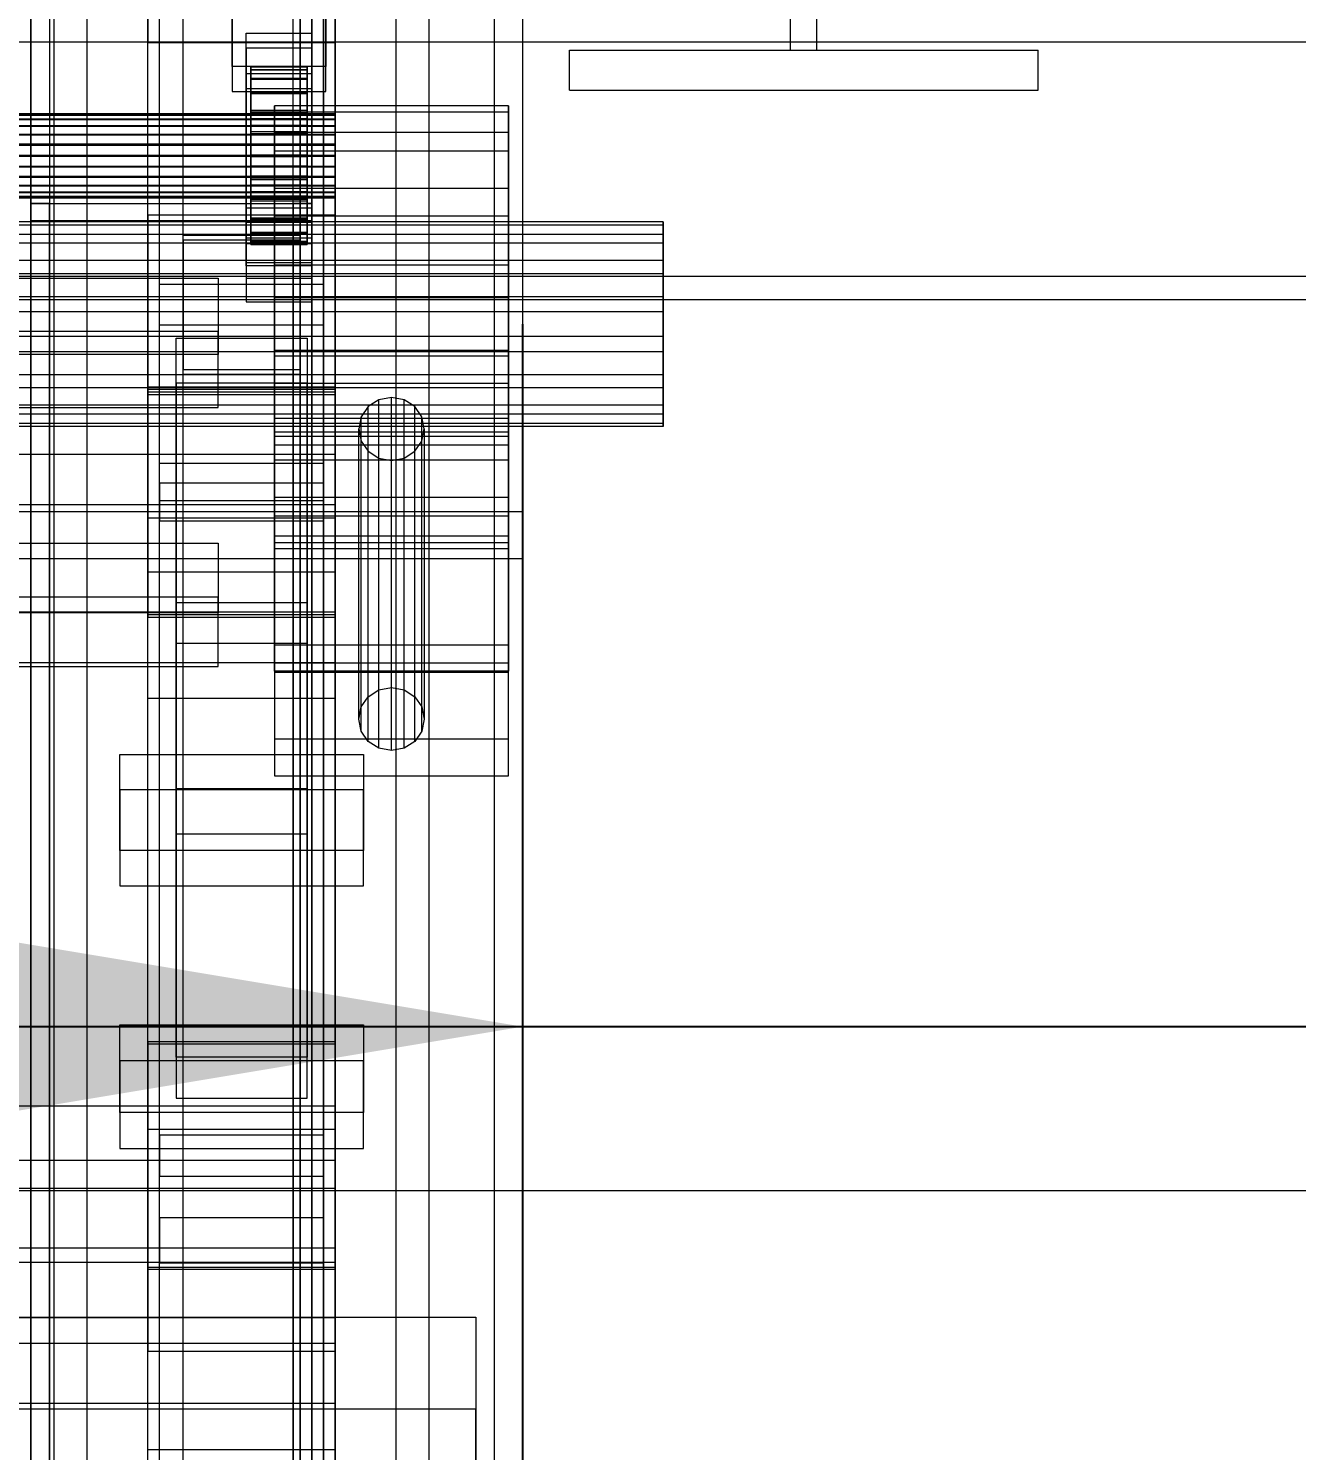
# Model space of a CAD drawing. Header units: millimetres. Extents: x -2500 to 58855, y -53268 to 6837.
# Drawn here: x 384.5 to 655.2, y -35390.5 to -35086.8 of the extents above; entities that cross this region are included whole.
import ezdxf

# ---------------------------------------------------------------- set-up
doc = ezdxf.new("R2010")
doc.units = ezdxf.units.MM
for name, color, linetype, lineweight in [('COTAS_O', 1, 'Continuous', 0), ('COTAS_R', 1, 'Continuous', 0), ('frontal_briquetadora', 7, 'Continuous', 0), ('frontal_C01', 7, 'Continuous', 0), ('frontal_C02', 7, 'Continuous', 0), ('frontal_C03', 7, 'Continuous', 0), ('frontal_mezcladora', 7, 'Continuous', 0), ('frontal_secador', 7, 'Continuous', 0)]:
    doc.layers.add(name, color=color, linetype=linetype, lineweight=lineweight)
doc.dimstyles.new('R19_100', dxfattribs={"dimtxt": 250, "dimasz": 150, "dimexe": 150, "dimexo": 80, "dimgap": 100, "dimtad": 1, "dimtih": 1, "dimtoh": 1, "dimdsep": 46, "dimcen": 0.09, "dimadec": 0, "dimazin": 0, "dimtfac": 1, "dimtdec": 4, "dimtofl": 0, "dimtmove": 0, "dimatfit": 3, "dimfxl": 1, "dimtolj": 1, "dimtzin": 0, "dimarcsym": 0})

# ---------------------------------------------------------------- blocks, each defined once
blk = doc.blocks.new('*D37')
at = {"layer": 'COTAS_R', "color": 0, "lineweight": -2, "transparency": 16777216}
for p, q in [((-1750, -35420), (-1750, -34450)), ((2600, -35420), (2600, -34450)), ((-1600, -34600), (2450, -34600))]:
    blk.add_line(p, q, dxfattribs=at)
at = {"layer": 'COTAS_R', "color": 0, "transparency": 16777216}
for points in [[(-1600, -34575), (-1600, -34625), (-1750, -34600)], [(2450, -34575), (2450, -34625), (2600, -34600)]]:
    blk.add_solid(points, dxfattribs=at)
at = {"layer": 'Defpoints', "color": 0, "transparency": 16777216}
for p in [(2600, -34600), (-1750, -35500), (2600, -35500)]:
    blk.add_point(p, dxfattribs=at)
blk = doc.blocks.new('*D45')
at = {"layer": 'COTAS_O', "color": 0, "lineweight": -2, "transparency": 16777216}
for p, q in [((-1480, -35920), (-1480, -35150)), ((490, -35920), (490, -35150)), ((-1330, -35300), (340, -35300))]:
    blk.add_line(p, q, dxfattribs=at)
at = {"layer": 'COTAS_O', "color": 0, "transparency": 16777216}
for points in [[(-1330, -35275), (-1330, -35325), (-1480, -35300)], [(340, -35275), (340, -35325), (490, -35300)]]:
    blk.add_solid(points, dxfattribs=at)
at = {"layer": 'Defpoints', "color": 0, "transparency": 16777216}
for p in [(490, -35300), (-1480, -36000), (490, -36000)]:
    blk.add_point(p, dxfattribs=at)
blk = doc.blocks.new('*D47')
at = {"layer": 'COTAS_O', "color": 0, "lineweight": -2, "transparency": 16777216}
for p, q in [((-1400, -35920), (-1400, -35150)), ((1400, -35920), (1400, -35150)), ((-1250, -35300), (1250, -35300))]:
    blk.add_line(p, q, dxfattribs=at)
at = {"layer": 'COTAS_O', "color": 0, "transparency": 16777216}
for points in [[(-1250, -35275), (-1250, -35325), (-1400, -35300)], [(1250, -35275), (1250, -35325), (1400, -35300)]]:
    blk.add_solid(points, dxfattribs=at)
at = {"layer": 'Defpoints', "color": 0, "transparency": 16777216}
for p in [(1400, -35300), (-1400, -36000), (1400, -36000)]:
    blk.add_point(p, dxfattribs=at)

msp = doc.modelspace()

# ---------------------------------------------------------------- linework, layer by layer
at = {"layer": 'frontal_briquetadora'}
for p, q in [((484, -35988), (484, -34950)), ((490, -35988), (490, -34950)), ((490, -35190), (490, -35010)), ((385, -35872.053), (385, -35072.053)), ((445, -35072.053), (445, -35872.053)), ((385, -35075.779), (385, -35875.779)), ((385, -35124.221), (385, -35075.779)), ((389, -35075.779), (389, -35875.779)), ((389, -35075.779), (389, -35124.221)), ((441, -35875.779), (441, -35075.779)), ((441, -35124.221), (441, -35075.779)), ((445, -35875.779), (445, -35075.779)), ((445, -35075.779), (445, -35124.221)), ((385, -35924.221), (385, -35124.221)), ((385, -35124.221), (445, -35124.221)), ((385, -35127.947), (385, -35124.221)), ((389, -35124.221), (385, -35124.221)), ((389, -35924.221), (389, -35124.221)), ((445, -35124.221), (441, -35124.221)), ((441, -35124.221), (441, -35924.221)), ((445, -35124.221), (445, -35924.221)), ((445, -35124.221), (445, -35127.947)), ((445, -35127.947), (385, -35127.947)), ((385, -35127.947), (385, -35927.947)), ((445, -35927.947), (445, -35127.947)), ((-1330, -35190), (490, -35190)), ((490, -35200), (490, -35190)), ((-1330, -35200), (490, -35200))]:
    msp.add_line(p, q, dxfattribs=at)
at = {"layer": 'frontal_C01'}
for p, q in [((390, -35975), (390, -34088.498)), ((397, -35975), (397, -34088.498)), ((463, -35975), (463, -34088.498)), ((470, -35975), (470, -34088.498)), ((410, -35089.826), (410, -34705.616)), ((450, -35089.826), (450, -34705.616)), ((390, -35975), (390, -34888.934)), ((397, -35975), (397, -34888.934)), ((463, -35975), (463, -34888.934)), ((470, -35975), (470, -34888.934)), ((410, -35321.929), (410, -34937.719)), ((450, -34937.719), (450, -35321.929)), ((410, -35369.297), (410, -34985.087)), ((450, -35369.297), (450, -34985.087)), ((410, -35051.931), (410, -35089.826)), ((410, -35436.141), (410, -35051.931)), ((450, -35089.826), (450, -35051.931)), ((450, -35051.931), (450, -35436.141)), ((417.5, -35717.137), (417.5, -35058.194)), ((442.5, -35058.194), (442.5, -35717.137)), ((412.5, -35340.81), (412.5, -35066.076)), ((447.5, -35066.076), (447.5, -35340.81)), ((412.5, -35350.415), (412.5, -35075.681)), ((447.5, -35350.415), (447.5, -35075.681)), ((417.5, -35742.506), (417.5, -35083.563)), ((442.5, -35742.506), (442.5, -35083.563)), ((410, -35089.826), (450, -35089.826)), ((410, -35474.035), (410, -35089.826)), ((450, -35474.035), (450, -35089.826)), ((-425, -35140.179), (425, -35140.179)), ((425, -35140.179), (425, -35156.444)), ((425, -35140.179), (425, -35151.547)), ((425, -35151.547), (-425, -35151.547)), ((425, -35167.812), (425, -35151.547)), ((416, -35162.588), (416, -35152.982)), ((416, -35152.982), (444, -35152.982)), ((416, -35249.198), (416, -35152.982)), ((444, -35152.982), (444, -35162.588)), ((444, -35152.982), (444, -35249.198)), ((425, -35156.444), (-425, -35156.444)), ((425, -35167.812), (425, -35156.444)), ((444, -35162.588), (416, -35162.588)), ((416, -35162.588), (416, -35258.804)), ((444, -35258.804), (444, -35162.588)), ((-425, -35167.812), (425, -35167.812)), ((404, -35262.352), (404, -35241.861)), ((404, -35241.861), (456, -35241.861)), ((404, -35249.439), (404, -35241.861)), ((456, -35241.861), (456, -35262.352)), ((456, -35241.861), (456, -35249.439)), ((456, -35249.439), (404, -35249.439)), ((404, -35249.439), (404, -35269.931)), ((444, -35249.198), (416, -35249.198)), ((416, -35249.198), (416, -35258.804)), ((444, -35258.804), (444, -35249.198)), ((456, -35269.931), (456, -35249.439)), ((416, -35258.804), (444, -35258.804)), ((456, -35262.352), (404, -35262.352)), ((404, -35262.352), (404, -35269.931)), ((456, -35269.931), (456, -35262.352)), ((404, -35269.931), (456, -35269.931)), ((450, -35321.929), (410, -35321.929)), ((410, -35321.929), (410, -35369.297)), ((410, -35706.138), (410, -35321.929)), ((450, -35369.297), (450, -35321.929)), ((450, -35321.929), (450, -35706.138)), ((-450, -35334.472), (450, -35334.472)), ((450, -35334.472), (450, -35347.279)), ((450, -35334.472), (450, -35367.63)), ((447.5, -35340.81), (412.5, -35340.81)), ((412.5, -35340.81), (412.5, -35350.415)), ((447.5, -35350.415), (447.5, -35340.81)), ((450, -35347.279), (-450, -35347.279)), ((450, -35380.437), (450, -35347.279)), ((412.5, -35350.415), (447.5, -35350.415)), ((450, -35367.63), (-450, -35367.63)), ((450, -35380.437), (450, -35367.63)), ((410, -35369.297), (450, -35369.297)), ((410, -35753.506), (410, -35369.297)), ((450, -35753.506), (450, -35369.297)), ((-450, -35380.437), (450, -35380.437))]:
    msp.add_line(p, q, dxfattribs=at)
at = {"layer": 'frontal_C02'}
for p, q in [((390, -35975), (390, -33576.746)), ((397, -35975), (397, -33576.746)), ((463, -35975), (463, -33576.746)), ((470, -35975), (470, -33576.746)), ((390, -35975), (390, -34072.136)), ((397, -35975), (397, -34072.136)), ((463, -35975), (463, -34072.136)), ((470, -35975), (470, -34072.136)), ((410, -35126.72), (410, -34776.002)), ((450, -34776.002), (450, -35126.72)), ((410, -35164.974), (410, -34814.255)), ((450, -35164.974), (450, -34814.255)), ((390, -35975), (390, -34861.253)), ((397, -35975), (397, -34861.253)), ((463, -35975), (463, -34861.253)), ((470, -35975), (470, -34861.253)), ((410, -35303.643), (410, -34952.924)), ((450, -34952.924), (450, -35303.643)), ((417.5, -35130.993), (417.5, -34961.978)), ((442.5, -34961.978), (442.5, -35130.993)), ((417.5, -35160.701), (417.5, -34991.687)), ((442.5, -35160.701), (442.5, -34991.687)), ((410, -35351.46), (410, -35000.741)), ((450, -35351.46), (450, -35000.741)), ((450, -35126.72), (410, -35126.72)), ((410, -35126.72), (410, -35164.974)), ((410, -35477.439), (410, -35126.72)), ((450, -35164.974), (450, -35126.72)), ((450, -35126.72), (450, -35477.439)), ((417.5, -35160.701), (417.5, -35130.993)), ((417.5, -35130.993), (442.5, -35130.993)), ((442.5, -35130.993), (442.5, -35160.701)), ((442.5, -35132.029), (417.5, -35132.029)), ((417.5, -35132.029), (417.5, -35159.666)), ((417.5, -35601.333), (417.5, -35132.029)), ((442.5, -35159.666), (442.5, -35132.029)), ((442.5, -35132.029), (442.5, -35601.333)), ((412.5, -35150.231), (412.5, -35141.463)), ((412.5, -35141.463), (447.5, -35141.463)), ((412.5, -35323.167), (412.5, -35141.463)), ((447.5, -35141.463), (447.5, -35150.231)), ((447.5, -35141.463), (447.5, -35323.167)), ((447.5, -35150.231), (412.5, -35150.231)), ((412.5, -35331.935), (412.5, -35150.231)), ((447.5, -35331.935), (447.5, -35150.231)), ((417.5, -35159.666), (442.5, -35159.666)), ((417.5, -35628.97), (417.5, -35159.666)), ((442.5, -35160.701), (417.5, -35160.701)), ((442.5, -35628.97), (442.5, -35159.666)), ((410, -35164.974), (450, -35164.974)), ((410, -35515.692), (410, -35164.974)), ((450, -35515.692), (450, -35164.974)), ((-425, -35196.786), (425, -35196.786)), ((425, -35196.786), (425, -35211.633)), ((425, -35196.786), (425, -35208.262)), ((425, -35208.262), (-425, -35208.262)), ((416, -35218.157), (416, -35209.389)), ((416, -35209.389), (444, -35209.389)), ((416, -35306.517), (416, -35209.389)), ((425, -35223.11), (425, -35208.262)), ((444, -35209.389), (444, -35218.157)), ((444, -35209.389), (444, -35306.517)), ((425, -35211.633), (-425, -35211.633)), ((425, -35223.11), (425, -35211.633)), ((444, -35218.157), (416, -35218.157)), ((416, -35218.157), (416, -35315.285)), ((444, -35315.285), (444, -35218.157)), ((-425, -35223.11), (425, -35223.11)), ((404, -35318.341), (404, -35299.636)), ((404, -35299.636), (456, -35299.636)), ((404, -35307.287), (404, -35299.636)), ((456, -35299.636), (456, -35318.341)), ((456, -35299.636), (456, -35307.287)), ((450, -35303.277), (410, -35303.277)), ((410, -35303.277), (410, -35351.825)), ((410, -35590.878), (410, -35303.277)), ((410, -35351.46), (410, -35303.643)), ((410, -35303.643), (450, -35303.643)), ((450, -35351.825), (450, -35303.277)), ((450, -35303.277), (450, -35590.878)), ((450, -35303.643), (450, -35351.46)), ((444, -35306.517), (416, -35306.517)), ((416, -35306.517), (416, -35315.285)), ((444, -35315.285), (444, -35306.517)), ((456, -35307.287), (404, -35307.287)), ((404, -35307.287), (404, -35325.992)), ((456, -35325.992), (456, -35307.287)), ((416, -35315.285), (444, -35315.285)), ((-450, -35316.924), (450, -35316.924)), ((456, -35318.341), (404, -35318.341)), ((404, -35318.341), (404, -35325.992)), ((450, -35316.924), (450, -35328.615)), ((450, -35316.924), (450, -35350.396)), ((456, -35325.992), (456, -35318.341)), ((447.5, -35323.167), (412.5, -35323.167)), ((412.5, -35323.167), (412.5, -35331.935)), ((447.5, -35331.935), (447.5, -35323.167)), ((404, -35325.992), (456, -35325.992)), ((450, -35328.615), (-450, -35328.615)), ((450, -35362.087), (450, -35328.615)), ((412.5, -35331.935), (447.5, -35331.935)), ((450, -35350.396), (-450, -35350.396)), ((450, -35351.46), (410, -35351.46)), ((410, -35351.825), (450, -35351.825)), ((410, -35639.425), (410, -35351.825)), ((450, -35362.087), (450, -35350.396)), ((450, -35639.425), (450, -35351.825)), ((-450, -35362.087), (450, -35362.087))]:
    msp.add_line(p, q, dxfattribs=at)
at = {"layer": 'frontal_C03'}
for p, q in [((390, -35975), (390, -33153.291)), ((397, -35975), (397, -33153.291)), ((463, -35975), (463, -33153.291)), ((470, -35975), (470, -33153.291)), ((390, -35975), (390, -33352.58)), ((397, -35975), (397, -33352.58)), ((463, -35975), (463, -33352.58)), ((470, -35975), (470, -33352.58)), ((390, -35975), (390, -34079.714)), ((397, -35975), (397, -34079.714)), ((463, -35975), (463, -34079.714)), ((470, -35975), (470, -34079.714)), ((390, -35975), (390, -34806.848)), ((397, -35975), (397, -34806.848)), ((463, -35975), (463, -34806.848)), ((470, -35975), (470, -34806.848)), ((410, -35163.898), (410, -34840.727)), ((410, -35164.446), (410, -34841.275)), ((450, -34840.727), (450, -35163.898)), ((450, -34841.275), (450, -35164.446)), ((417.5, -35401.467), (417.5, -34847.163)), ((442.5, -34847.163), (442.5, -35401.467)), ((412.5, -35183.935), (412.5, -34856.497)), ((447.5, -34856.497), (447.5, -35183.935)), ((412.5, -35192.014), (412.5, -34864.576)), ((447.5, -35192.014), (447.5, -34864.576)), ((417.5, -35428.213), (417.5, -34873.909)), ((442.5, -35428.213), (442.5, -34873.909)), ((410, -35202.968), (410, -34879.797)), ((450, -35202.968), (450, -34879.797)), ((410, -35212.051), (410, -34888.88)), ((450, -35212.051), (450, -34888.88)), ((428, -35094.932), (428, -35034.837)), ((448, -35034.837), (448, -35094.932)), ((428, -35040.223), (428, -35100.318)), ((448, -35100.318), (448, -35040.223)), ((431, -35091.08), (431, -35087.848)), ((431, -35087.848), (445, -35087.848)), ((431, -35128.296), (431, -35087.848)), ((445, -35087.848), (445, -35091.08)), ((445, -35087.848), (445, -35128.296)), ((445, -35091.08), (431, -35091.08)), ((431, -35091.08), (431, -35131.528)), ((445, -35131.528), (445, -35091.08)), ((448, -35094.932), (428, -35094.932)), ((428, -35094.932), (428, -35100.318)), ((431, -35099.698), (431, -35096.466)), ((431, -35096.466), (445, -35096.466)), ((431, -35136.914), (431, -35096.466)), ((432, -35104.997), (432, -35094.998)), ((432, -35094.998), (432, -35095.592)), ((432, -35094.998), (444, -35094.998)), ((432, -35095.699), (432, -35094.998)), ((432, -35105.279), (432, -35095.592)), ((432, -35095.592), (432, -35097.44)), ((432, -35095.592), (444, -35095.592)), ((432, -35105.329), (432, -35095.699)), ((432, -35095.699), (444, -35095.699)), ((432, -35097.647), (432, -35095.699)), ((432, -35106.154), (432, -35097.44)), ((432, -35097.44), (432, -35100.417)), ((432, -35097.44), (444, -35097.44)), ((432, -35106.252), (432, -35097.647)), ((432, -35097.647), (444, -35097.647)), ((432, -35100.709), (432, -35097.647)), ((444, -35095.592), (444, -35094.998)), ((444, -35094.998), (444, -35104.997)), ((444, -35094.998), (444, -35095.699)), ((444, -35097.44), (444, -35095.592)), ((444, -35095.592), (444, -35105.279)), ((444, -35095.699), (444, -35105.329)), ((444, -35095.699), (444, -35097.647)), ((444, -35100.417), (444, -35097.44)), ((444, -35097.44), (444, -35106.154)), ((444, -35097.647), (444, -35106.252)), ((444, -35097.647), (444, -35100.709)), ((445, -35096.466), (445, -35099.698)), ((445, -35096.466), (445, -35136.914)), ((448, -35100.318), (448, -35094.932)), ((428, -35100.318), (448, -35100.318)), ((445, -35099.698), (431, -35099.698)), ((431, -35099.698), (431, -35140.146)), ((432, -35107.564), (432, -35100.417)), ((432, -35100.417), (432, -35104.318)), ((432, -35100.417), (444, -35100.417)), ((444, -35104.318), (444, -35100.417)), ((444, -35100.417), (444, -35107.564)), ((445, -35140.146), (445, -35099.698)), ((432, -35107.702), (432, -35100.709)), ((432, -35100.709), (444, -35100.709)), ((432, -35104.676), (432, -35100.709)), ((437, -35109.044), (437, -35103.338)), ((437, -35103.338), (437, -35104.736)), ((487, -35103.338), (437, -35103.338)), ((444, -35100.709), (444, -35107.702)), ((444, -35100.709), (444, -35104.676)), ((487, -35104.736), (487, -35103.338)), ((487, -35103.338), (487, -35109.044)), ((-450, -35104.997), (450, -35104.997)), ((-450, -35105.279), (450, -35105.279)), ((-450, -35105.329), (450, -35105.329)), ((-450, -35106.154), (450, -35106.154)), ((-450, -35106.252), (450, -35106.252)), ((432, -35109.412), (432, -35104.318)), ((432, -35104.318), (432, -35108.88)), ((432, -35104.318), (444, -35104.318)), ((432, -35109.582), (432, -35104.676)), ((432, -35104.676), (444, -35104.676)), ((432, -35109.279), (432, -35104.676)), ((432, -35105.279), (432, -35104.997)), ((444, -35104.997), (432, -35104.997)), ((432, -35104.997), (432, -35105.329)), ((432, -35106.154), (432, -35105.279)), ((444, -35105.279), (432, -35105.279)), ((444, -35105.329), (432, -35105.329)), ((432, -35105.329), (432, -35106.252)), ((432, -35107.564), (432, -35106.154)), ((444, -35106.154), (432, -35106.154)), ((444, -35106.252), (432, -35106.252)), ((432, -35106.252), (432, -35107.702)), ((437, -35104.736), (437, -35113.026)), ((487, -35104.736), (437, -35104.736)), ((444, -35108.88), (444, -35104.318)), ((444, -35104.318), (444, -35109.412)), ((444, -35104.676), (444, -35109.582)), ((444, -35104.676), (444, -35109.279)), ((444, -35104.997), (444, -35105.279)), ((444, -35105.329), (444, -35104.997)), ((444, -35105.279), (444, -35106.154)), ((444, -35106.252), (444, -35105.329)), ((444, -35106.154), (444, -35107.564)), ((444, -35107.702), (444, -35106.252)), ((450, -35105.279), (450, -35104.997)), ((450, -35104.997), (450, -35105.329)), ((450, -35106.154), (450, -35105.279)), ((450, -35105.329), (450, -35106.252)), ((450, -35107.564), (450, -35106.154)), ((450, -35106.252), (450, -35107.702)), ((487, -35113.026), (487, -35104.736)), ((-450, -35107.564), (450, -35107.564)), ((-450, -35107.702), (450, -35107.702)), ((-450, -35109.412), (450, -35109.412)), ((-450, -35109.582), (450, -35109.582)), ((432, -35109.412), (432, -35107.564)), ((444, -35107.564), (432, -35107.564)), ((444, -35107.702), (432, -35107.702)), ((432, -35107.702), (432, -35109.582)), ((432, -35108.88), (432, -35111.573)), ((444, -35108.88), (432, -35108.88)), ((432, -35108.88), (432, -35113.79)), ((432, -35111.762), (432, -35109.279)), ((432, -35109.279), (444, -35109.279)), ((432, -35114.203), (432, -35109.279)), ((432, -35111.573), (432, -35109.412)), ((444, -35109.412), (432, -35109.412)), ((444, -35109.582), (432, -35109.582)), ((432, -35109.582), (432, -35111.762)), ((437, -35120.984), (437, -35109.044)), ((487, -35109.044), (437, -35109.044)), ((444, -35107.564), (444, -35109.412)), ((444, -35109.582), (444, -35107.702)), ((444, -35111.573), (444, -35108.88)), ((444, -35113.79), (444, -35108.88)), ((444, -35109.279), (444, -35111.762)), ((444, -35109.279), (444, -35114.203)), ((444, -35109.412), (444, -35111.573)), ((444, -35111.762), (444, -35109.582)), ((450, -35109.412), (450, -35107.564)), ((450, -35107.702), (450, -35109.582)), ((450, -35111.573), (450, -35109.412)), ((450, -35109.582), (450, -35111.762)), ((487, -35109.044), (487, -35120.984)), ((450, -35111.573), (-450, -35111.573)), ((-450, -35111.762), (450, -35111.762)), ((432, -35111.573), (444, -35111.573)), ((432, -35113.899), (432, -35111.573)), ((444, -35111.762), (432, -35111.762)), ((432, -35111.762), (432, -35114.095)), ((444, -35111.573), (444, -35113.899)), ((444, -35114.095), (444, -35111.762)), ((450, -35113.899), (450, -35111.573)), ((450, -35111.762), (450, -35114.095)), ((-450, -35113.899), (450, -35113.899)), ((-450, -35114.095), (450, -35114.095)), ((432, -35113.899), (432, -35113.79)), ((432, -35113.79), (432, -35118.715)), ((432, -35113.79), (444, -35113.79)), ((432, -35116.232), (432, -35113.899)), ((444, -35113.899), (432, -35113.899)), ((432, -35114.095), (432, -35114.203)), ((444, -35114.095), (432, -35114.095)), ((432, -35114.095), (432, -35116.421)), ((432, -35114.203), (444, -35114.203)), ((432, -35119.114), (432, -35114.203)), ((437, -35113.026), (437, -35126.944)), ((487, -35113.026), (437, -35113.026)), ((444, -35118.715), (444, -35113.79)), ((444, -35113.79), (444, -35113.899)), ((444, -35113.899), (444, -35116.232)), ((444, -35114.203), (444, -35114.095)), ((444, -35116.421), (444, -35114.095)), ((444, -35114.203), (444, -35119.114)), ((450, -35116.232), (450, -35113.899)), ((450, -35114.095), (450, -35116.421)), ((487, -35126.944), (487, -35113.026)), ((-450, -35116.232), (450, -35116.232)), ((-450, -35116.421), (450, -35116.421)), ((-450, -35118.412), (450, -35118.412)), ((-450, -35118.581), (450, -35118.581)), ((432, -35118.412), (432, -35116.232)), ((432, -35116.232), (432, -35118.715)), ((444, -35116.232), (432, -35116.232)), ((432, -35116.421), (432, -35119.114)), ((444, -35116.421), (432, -35116.421)), ((432, -35116.421), (432, -35118.581)), ((432, -35120.291), (432, -35118.412)), ((432, -35118.412), (432, -35123.317)), ((444, -35118.412), (432, -35118.412)), ((432, -35118.581), (432, -35123.675)), ((444, -35118.581), (432, -35118.581)), ((432, -35118.581), (432, -35120.43)), ((432, -35118.715), (432, -35123.317)), ((432, -35118.715), (444, -35118.715)), ((444, -35118.715), (444, -35116.232)), ((444, -35116.232), (444, -35118.412)), ((444, -35119.114), (444, -35116.421)), ((444, -35118.581), (444, -35116.421)), ((444, -35123.317), (444, -35118.412)), ((444, -35118.412), (444, -35120.291)), ((444, -35123.675), (444, -35118.581)), ((444, -35120.43), (444, -35118.581)), ((444, -35123.317), (444, -35118.715)), ((450, -35118.412), (450, -35116.232)), ((450, -35116.421), (450, -35118.581)), ((450, -35120.291), (450, -35118.412)), ((450, -35118.581), (450, -35120.43)), ((-450, -35120.291), (450, -35120.291)), ((-450, -35120.43), (450, -35120.43)), ((-450, -35121.742), (450, -35121.742)), ((-450, -35121.84), (450, -35121.84)), ((432, -35119.114), (444, -35119.114)), ((432, -35123.675), (432, -35119.114)), ((432, -35121.742), (432, -35120.291)), ((432, -35120.291), (432, -35127.285)), ((444, -35120.291), (432, -35120.291)), ((432, -35120.43), (432, -35127.577)), ((444, -35120.43), (432, -35120.43)), ((432, -35120.43), (432, -35121.84)), ((432, -35122.664), (432, -35121.742)), ((432, -35121.742), (432, -35130.347)), ((444, -35121.742), (432, -35121.742)), ((432, -35121.84), (432, -35130.554)), ((444, -35121.84), (432, -35121.84)), ((432, -35121.84), (432, -35122.715)), ((437, -35137.342), (437, -35120.984)), ((487, -35120.984), (437, -35120.984)), ((444, -35119.114), (444, -35123.675)), ((444, -35127.285), (444, -35120.291)), ((444, -35120.291), (444, -35121.742)), ((444, -35127.577), (444, -35120.43)), ((444, -35121.84), (444, -35120.43)), ((444, -35130.347), (444, -35121.742)), ((444, -35121.742), (444, -35122.664)), ((444, -35130.554), (444, -35121.84)), ((444, -35122.715), (444, -35121.84)), ((450, -35121.742), (450, -35120.291)), ((450, -35120.43), (450, -35121.84)), ((450, -35122.664), (450, -35121.742)), ((450, -35121.84), (450, -35122.715)), ((487, -35120.984), (487, -35137.342)), ((-450, -35122.664), (450, -35122.664)), ((-450, -35122.715), (450, -35122.715)), ((-450, -35122.996), (450, -35122.996)), ((432, -35122.996), (432, -35122.664)), ((432, -35122.664), (432, -35132.295)), ((444, -35122.664), (432, -35122.664)), ((432, -35122.715), (432, -35132.402)), ((444, -35122.715), (432, -35122.715)), ((432, -35122.715), (432, -35122.996)), ((432, -35122.996), (432, -35132.996)), ((444, -35122.996), (432, -35122.996)), ((432, -35123.317), (432, -35127.285)), ((432, -35123.317), (444, -35123.317)), ((432, -35123.675), (444, -35123.675)), ((432, -35127.577), (432, -35123.675)), ((444, -35132.295), (444, -35122.664)), ((444, -35122.664), (444, -35122.996)), ((444, -35132.402), (444, -35122.715)), ((444, -35122.996), (444, -35122.715)), ((444, -35132.996), (444, -35122.996)), ((444, -35127.285), (444, -35123.317)), ((444, -35123.675), (444, -35127.577)), ((450, -35122.996), (450, -35122.664)), ((450, -35122.715), (450, -35122.996)), ((431, -35137.526), (431, -35125.138)), ((431, -35125.138), (445, -35125.138)), ((431, -35132.842), (431, -35125.138)), ((432, -35127.285), (432, -35130.347)), ((432, -35127.285), (444, -35127.285)), ((432, -35127.577), (444, -35127.577)), ((432, -35130.554), (432, -35127.577)), ((437, -35126.944), (437, -35144.372)), ((487, -35126.944), (437, -35126.944)), ((444, -35130.347), (444, -35127.285)), ((444, -35127.577), (444, -35130.554)), ((445, -35125.138), (445, -35137.526)), ((445, -35125.138), (445, -35132.842)), ((487, -35144.372), (487, -35126.944)), ((520, -35128.158), (-520, -35128.158)), ((520, -35128.813), (-520, -35128.813)), ((520, -35130.829), (-520, -35130.829)), ((445, -35128.296), (431, -35128.296)), ((431, -35128.296), (431, -35131.528)), ((432, -35130.347), (432, -35132.295)), ((432, -35130.347), (444, -35130.347)), ((432, -35130.554), (444, -35130.554)), ((432, -35132.402), (432, -35130.554)), ((444, -35132.295), (444, -35130.347)), ((444, -35130.554), (444, -35132.402)), ((445, -35131.528), (445, -35128.296)), ((520, -35128.813), (520, -35128.158)), ((520, -35128.158), (520, -35130.829)), ((520, -35132.693), (520, -35128.813)), ((520, -35130.829), (520, -35136.418)), ((520, -35132.693), (-520, -35132.693)), ((431, -35131.528), (445, -35131.528)), ((445, -35132.842), (431, -35132.842)), ((431, -35132.842), (431, -35145.23)), ((432, -35132.295), (432, -35132.996)), ((432, -35132.295), (444, -35132.295)), ((432, -35132.402), (444, -35132.402)), ((432, -35132.996), (432, -35132.402)), ((432, -35132.996), (444, -35132.996)), ((444, -35132.996), (444, -35132.295)), ((444, -35132.402), (444, -35132.996)), ((445, -35145.23), (445, -35132.842)), ((520, -35139.208), (520, -35132.693)), ((520, -35136.418), (-520, -35136.418)), ((445, -35136.914), (431, -35136.914)), ((431, -35136.914), (431, -35140.146)), ((445, -35140.146), (445, -35136.914)), ((520, -35136.418), (520, -35144.075)), ((520, -35139.208), (-520, -35139.208)), ((445, -35137.526), (431, -35137.526)), ((431, -35137.526), (431, -35145.23)), ((431, -35140.146), (445, -35140.146)), ((437, -35155.628), (437, -35137.342)), ((437, -35137.342), (487, -35137.342)), ((445, -35145.23), (445, -35137.526)), ((487, -35137.342), (487, -35155.628)), ((520, -35147.366), (520, -35139.208)), ((-520, -35144.075), (520, -35144.075)), ((431, -35145.23), (445, -35145.23)), ((437, -35144.372), (437, -35162.658)), ((487, -35144.372), (437, -35144.372)), ((487, -35162.658), (487, -35144.372)), ((520, -35144.075), (520, -35152.634)), ((520, -35147.366), (-520, -35147.366)), ((520, -35155.925), (520, -35147.366)), ((520, -35152.634), (-520, -35152.634)), ((520, -35152.634), (520, -35160.792)), ((520, -35155.925), (-520, -35155.925)), ((437, -35173.056), (437, -35155.628)), ((487, -35155.628), (437, -35155.628)), ((437, -35224.103), (437, -35156.776)), ((437, -35156.776), (487, -35156.776)), ((437, -35171.222), (437, -35156.776)), ((487, -35155.628), (487, -35173.056)), ((487, -35156.776), (487, -35224.103)), ((487, -35156.776), (487, -35171.222)), ((520, -35163.582), (520, -35155.925)), ((520, -35160.792), (-520, -35160.792)), ((520, -35160.792), (520, -35167.307)), ((520, -35163.582), (-520, -35163.582)), ((450, -35163.422), (410, -35163.422)), ((410, -35163.422), (410, -35212.527)), ((410, -35390.288), (410, -35163.422)), ((410, -35212.051), (410, -35163.898)), ((410, -35163.898), (450, -35163.898)), ((410, -35202.968), (410, -35164.446)), ((410, -35164.446), (450, -35164.446)), ((410, -35191.377), (410, -35164.446)), ((437, -35162.658), (437, -35179.016)), ((487, -35162.658), (437, -35162.658)), ((450, -35212.527), (450, -35163.422)), ((450, -35163.422), (450, -35390.288)), ((450, -35163.898), (450, -35212.051)), ((450, -35164.446), (450, -35202.968)), ((450, -35164.446), (450, -35191.377)), ((487, -35179.016), (487, -35162.658)), ((520, -35169.171), (520, -35163.582)), ((520, -35167.307), (-520, -35167.307)), ((459.321, -35166.135), (457.05, -35167.597)), ((462, -35165.622), (459.321, -35166.135)), ((459.321, -35228.076), (459.321, -35166.135)), ((464.679, -35166.135), (462, -35165.622)), ((462, -35227.563), (462, -35165.622)), ((466.95, -35167.597), (464.679, -35166.135)), ((464.679, -35228.076), (464.679, -35166.135)), ((520, -35167.307), (520, -35171.187)), ((520, -35169.171), (-520, -35169.171)), ((437, -35218.538), (437, -35170.063)), ((437, -35170.063), (487, -35170.063)), ((437, -35175.841), (437, -35170.063)), ((455.533, -35169.784), (455, -35172.364)), ((457.05, -35167.597), (455.533, -35169.784)), ((455.533, -35231.725), (455.533, -35169.784)), ((457.05, -35229.538), (457.05, -35167.597)), ((468.467, -35169.784), (466.95, -35167.597)), ((466.95, -35229.538), (466.95, -35167.597)), ((469, -35172.364), (468.467, -35169.784)), ((468.467, -35231.725), (468.467, -35169.784)), ((487, -35170.063), (487, -35218.538)), ((487, -35170.063), (487, -35175.841)), ((520, -35171.842), (520, -35169.171)), ((520, -35171.187), (-520, -35171.187)), ((520, -35171.842), (-520, -35171.842)), ((487, -35171.222), (437, -35171.222)), ((437, -35171.222), (437, -35238.549)), ((437, -35186.974), (437, -35173.056)), ((487, -35173.056), (437, -35173.056)), ((455, -35172.364), (455.533, -35174.943)), ((455, -35234.305), (455, -35172.364)), ((468.467, -35174.943), (469, -35172.364)), ((469, -35172.364), (469, -35234.305)), ((487, -35238.549), (487, -35171.222)), ((487, -35173.056), (487, -35186.974)), ((520, -35171.187), (520, -35171.842)), ((437, -35222.39), (437, -35173.915)), ((437, -35173.915), (487, -35173.915)), ((437, -35197.991), (437, -35173.915)), ((487, -35175.841), (437, -35175.841)), ((437, -35175.841), (437, -35224.317)), ((455.533, -35174.943), (457.05, -35177.13)), ((455.533, -35236.884), (455.533, -35174.943)), ((466.95, -35177.13), (468.467, -35174.943)), ((468.467, -35236.884), (468.467, -35174.943)), ((487, -35173.915), (487, -35222.39)), ((487, -35173.915), (487, -35197.991)), ((487, -35224.317), (487, -35175.841)), ((-450, -35177.773), (450, -35177.773)), ((437, -35179.016), (437, -35190.956)), ((487, -35179.016), (437, -35179.016)), ((450, -35177.773), (450, -35188.545)), ((450, -35177.773), (450, -35211.48)), ((457.05, -35177.13), (459.321, -35178.592)), ((457.05, -35239.072), (457.05, -35177.13)), ((459.321, -35178.592), (462, -35179.105)), ((459.321, -35240.533), (459.321, -35178.592)), ((462, -35179.105), (464.679, -35178.592)), ((462, -35241.046), (462, -35179.105)), ((464.679, -35178.592), (466.95, -35177.13)), ((464.679, -35240.533), (464.679, -35178.592)), ((466.95, -35239.072), (466.95, -35177.13)), ((487, -35190.956), (487, -35179.016)), ((412.5, -35187.747), (412.5, -35179.667)), ((412.5, -35179.667), (447.5, -35179.667)), ((412.5, -35410.8), (412.5, -35179.667)), ((447.5, -35179.667), (447.5, -35187.747)), ((447.5, -35179.667), (447.5, -35410.8)), ((447.5, -35183.935), (412.5, -35183.935)), ((412.5, -35183.935), (412.5, -35192.014)), ((447.5, -35192.014), (447.5, -35183.935)), ((450, -35188.545), (-450, -35188.545)), ((447.5, -35187.747), (412.5, -35187.747)), ((412.5, -35418.879), (412.5, -35187.747)), ((437, -35195.264), (437, -35186.974)), ((487, -35186.974), (437, -35186.974)), ((447.5, -35418.879), (447.5, -35187.747)), ((450, -35222.252), (450, -35188.545)), ((487, -35186.974), (487, -35195.264)), ((410, -35229.899), (410, -35191.377)), ((410, -35191.377), (450, -35191.377)), ((437, -35190.956), (437, -35196.662)), ((487, -35190.956), (437, -35190.956)), ((450, -35191.377), (450, -35229.899)), ((487, -35196.662), (487, -35190.956)), ((412.5, -35192.014), (447.5, -35192.014)), ((437, -35196.662), (437, -35195.264)), ((487, -35195.264), (437, -35195.264)), ((487, -35196.662), (437, -35196.662)), ((487, -35195.264), (487, -35196.662)), ((487, -35197.991), (437, -35197.991)), ((437, -35197.991), (437, -35246.467)), ((487, -35246.467), (487, -35197.991)), ((450, -35202.968), (410, -35202.968)), ((410, -35229.899), (410, -35202.968)), ((450, -35229.899), (450, -35202.968)), ((450, -35211.48), (-450, -35211.48)), ((450, -35212.051), (410, -35212.051)), ((410, -35212.527), (450, -35212.527)), ((410, -35439.392), (410, -35212.527)), ((450, -35222.252), (450, -35211.48)), ((450, -35439.392), (450, -35212.527)), ((487, -35218.538), (437, -35218.538)), ((437, -35218.538), (437, -35224.317)), ((487, -35224.317), (487, -35218.538)), ((-450, -35222.252), (450, -35222.252)), ((487, -35222.39), (437, -35222.39)), ((437, -35222.39), (437, -35246.467)), ((487, -35224.103), (437, -35224.103)), ((437, -35224.103), (437, -35238.549)), ((437, -35224.317), (487, -35224.317)), ((487, -35246.467), (487, -35222.39)), ((487, -35238.549), (487, -35224.103)), ((457.05, -35229.538), (459.321, -35228.076)), ((459.321, -35228.076), (462, -35227.563)), ((462, -35227.563), (464.679, -35228.076)), ((464.679, -35228.076), (466.95, -35229.538)), ((450, -35229.899), (410, -35229.899)), ((455.533, -35231.725), (457.05, -35229.538)), ((466.95, -35229.538), (468.467, -35231.725)), ((455, -35234.305), (455.533, -35231.725)), ((455.533, -35236.884), (455, -35234.305)), ((468.467, -35231.725), (469, -35234.305)), ((469, -35234.305), (468.467, -35236.884)), ((457.05, -35239.072), (455.533, -35236.884)), ((468.467, -35236.884), (466.95, -35239.072)), ((437, -35238.549), (487, -35238.549)), ((459.321, -35240.533), (457.05, -35239.072)), ((466.95, -35239.072), (464.679, -35240.533)), ((462, -35241.046), (459.321, -35240.533)), ((464.679, -35240.533), (462, -35241.046)), ((437, -35246.467), (487, -35246.467)), ((380, -35362.052), (480, -35362.052)), ((480, -35362.052), (480, -35381.683)), ((480, -35362.052), (480, -35393.683)), ((480, -35381.683), (380, -35381.683)), ((480, -35393.683), (480, -35381.683)), ((410, -35439.392), (410, -35390.288)), ((410, -35390.288), (450, -35390.288)), ((450, -35390.288), (450, -35439.392))]:
    msp.add_line(p, q, dxfattribs=at)
at = {"layer": 'frontal_mezcladora'}
for p, q in [((547.2, -35091.5), (547.2, -34908.5)), ((552.8, -35091.5), (552.8, -34908.5)), ((500, -35091.5), (600, -35091.5)), ((500, -35100), (500, -35091.5)), ((547.2, -35091.5), (552.8, -35091.5)), ((600, -35100), (600, -35091.5)), ((500, -35100), (600, -35100))]:
    msp.add_line(p, q, dxfattribs=at)
at = {"layer": 'frontal_secador'}
for p, q in [((-1240, -35089.711), (1240, -35089.711)), ((-1240, -35139.711), (1240, -35139.711)), ((-1240, -35144.711), (1240, -35144.711)), ((-1400, -35335), (1400, -35335)), ((-1375, -35335), (1375, -35335))]:
    msp.add_line(p, q, dxfattribs=at)

# ---------------------------------------------------------------- dimensions: what is measured, and where the dimension line sits
at = {"layer": 'COTAS_O'}
for p1, p2, picture, middle in [((-1480, -36000), (490, -36000), '*D45', (-495, -35300)), ((-1400, -36000), (1400, -36000), '*D47', (0, -35300))]:
    dim = msp.add_aligned_dim(p1=p1, p2=p2, distance=700, text='<> O', dimstyle='R19_100', dxfattribs=at)
    dim.commit()
    dim.dimension.update_dxf_attribs({"geometry": picture, "text_midpoint": middle})
at = {"layer": 'COTAS_R'}
dim = msp.add_aligned_dim(p1=(-1750, -35500), p2=(2600, -35500), distance=900, text='<> R', dimstyle='R19_100', dxfattribs=at)
dim.commit()
dim.dimension.update_dxf_attribs({"geometry": '*D37', "text_midpoint": (425, -34600)})

doc.saveas('drawing.dxf')
